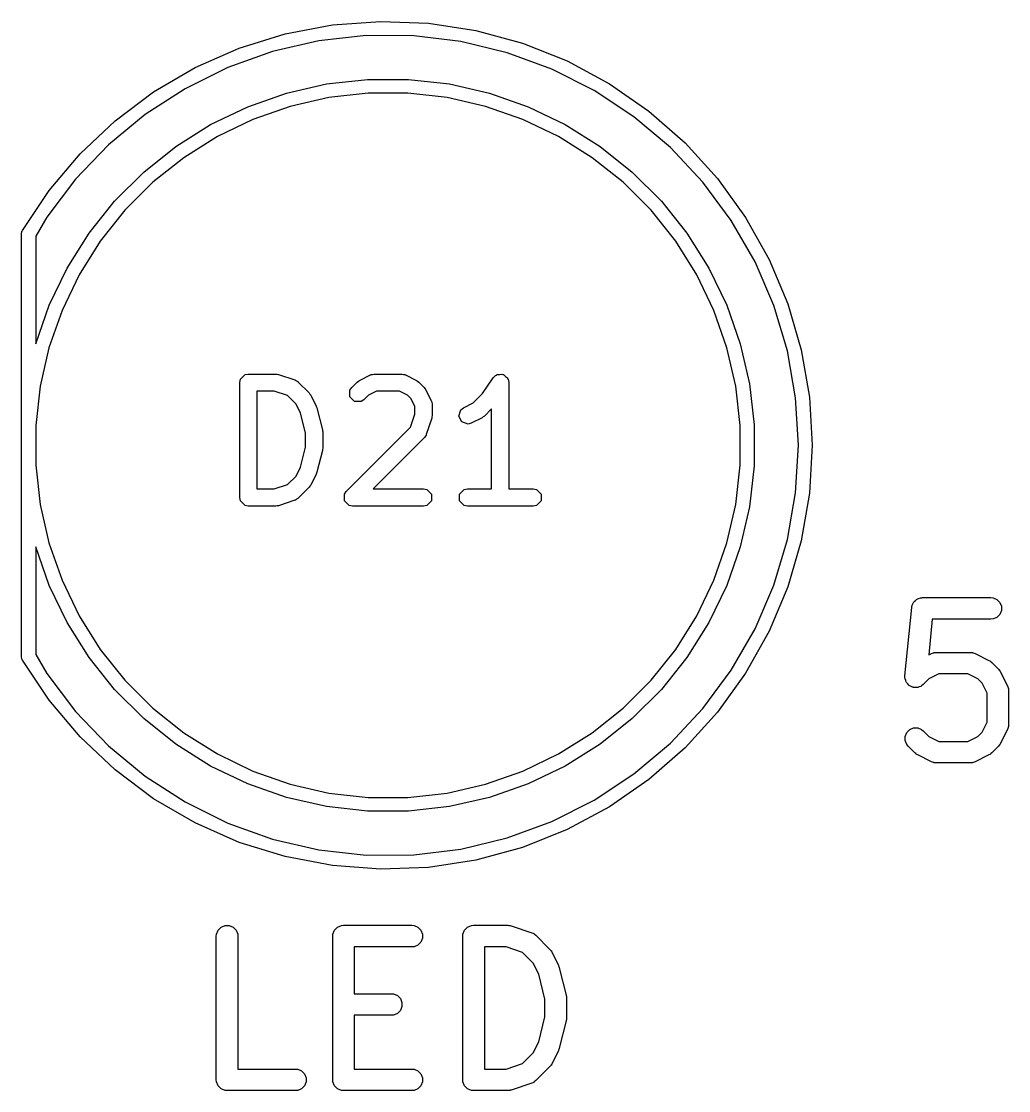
# Model space of a CAD drawing. Header units: millimetres. Extents: x 129 to 276, y -185 to -58.
# Drawn here: x 144.47 to 151.34, y -65.74 to -58.3 of the extents above; entities that cross this region are included whole.
import ezdxf

# ---------------------------------------------------------------- set-up
doc = ezdxf.new("R2010")
doc.units = ezdxf.units.MM
doc.layers.add('F.Fab', color=9, linetype='CONTINUOUS', true_color=0xafafaf)

msp = doc.modelspace()

# ---------------------------------------------------------------- linework, layer by layer
at = {"layer": 'F.Fab', "linetype": 'CONTINUOUS'}
for p, q in [((146.633294, -58.325456), (146.966959, -58.300477)), ((146.966959, -58.300477), (147.301306, -58.313443)), ((147.301306, -58.313443), (147.632034, -58.364187)), ((145.985117, -58.48748), (146.304604, -58.388059)), ((146.304604, -58.388059), (146.633294, -58.325456)), ((147.632034, -58.364187), (147.954888, -58.452057)), ((146.539002, -58.435982), (146.216523, -58.510569)), ((146.867946, -58.399222), (146.539002, -58.435982)), ((147.198934, -58.400783), (146.867946, -58.399222)), ((147.527517, -58.440644), (147.198934, -58.400783)), ((147.849277, -58.518269), (147.527517, -58.440644)), ((147.954888, -58.452057), (148.265716, -58.575922)), ((145.678945, -58.62244), (145.985117, -58.48748)), ((146.216523, -58.510569), (145.904846, -58.621981)), ((148.15989, -58.632615), (147.849277, -58.518269)), ((145.904846, -58.621981), (145.608158, -58.768719)), ((148.265716, -58.575922), (148.560517, -58.734189)), ((145.390024, -58.791204), (145.678945, -58.62244)), ((148.455181, -58.782144), (148.15989, -58.632615)), ((145.608158, -58.768719), (145.330449, -58.948811)), ((146.314069, -58.799661), (146.592859, -58.736029)), ((146.592859, -58.736029), (146.87702, -58.704012)), ((146.87702, -58.704012), (147.16298, -58.704012)), ((147.16298, -58.704012), (147.447141, -58.736029)), ((147.447141, -58.736029), (147.725931, -58.799661)), ((148.560517, -58.734189), (148.8355, -58.924821)), ((145.122073, -58.991599), (145.390024, -58.791204)), ((146.044157, -58.894107), (146.314069, -58.799661)), ((146.608963, -58.830811), (146.340684, -58.892043)), ((146.882411, -58.8), (146.608963, -58.830811)), ((147.157589, -58.8), (146.882411, -58.8)), ((147.431037, -58.830811), (147.157589, -58.8)), ((147.699316, -58.892043), (147.431037, -58.830811)), ((147.725931, -58.799661), (147.995843, -58.894107)), ((148.731179, -58.964848), (148.455181, -58.782144)), ((145.786517, -59.01818), (146.044157, -58.894107)), ((146.340684, -58.892043), (146.080948, -58.982929)), ((147.959052, -58.982929), (147.699316, -58.892043)), ((147.995843, -58.894107), (148.253483, -59.01818)), ((144.878538, -59.221049), (145.122073, -58.991599)), ((145.330449, -58.948811), (145.075452, -59.159836)), ((146.080948, -58.982929), (145.833022, -59.102324)), ((148.206978, -59.102324), (147.959052, -58.982929)), ((148.984175, -59.178268), (148.731179, -58.964848)), ((148.8355, -58.924821), (149.087127, -59.145366)), ((145.544388, -59.17032), (145.786517, -59.01818)), ((148.253483, -59.01818), (148.495612, -59.17032)), ((145.833022, -59.102324), (145.600022, -59.248728)), ((148.439978, -59.248728), (148.206978, -59.102324)), ((145.075452, -59.159836), (144.846593, -59.398958)), ((145.320816, -59.348612), (145.544388, -59.17032)), ((148.495612, -59.17032), (148.719184, -59.348612)), ((149.210768, -59.419538), (148.984175, -59.178268)), ((149.087127, -59.145366), (149.312161, -59.392986)), ((144.662553, -59.4766), (144.878538, -59.221049)), ((145.600022, -59.248728), (145.384879, -59.420299)), ((148.655121, -59.420299), (148.439978, -59.248728)), ((145.118612, -59.550816), (145.320816, -59.348612)), ((148.719184, -59.348612), (148.921388, -59.550816)), ((144.846593, -59.398958), (144.64695, -59.662962)), ((145.384879, -59.420299), (145.190299, -59.614879)), ((148.849701, -59.614879), (148.655121, -59.420299)), ((149.407912, -59.685414), (149.210768, -59.419538)), ((149.312161, -59.392986), (149.507706, -59.664497)), ((144.476897, -59.754966), (144.662553, -59.4766)), ((144.94032, -59.774388), (145.118612, -59.550816)), ((148.921388, -59.550816), (149.09968, -59.774388)), ((144.64695, -59.662962), (144.57, -59.793909)), ((145.190299, -59.614879), (145.018728, -59.830022)), ((149.021272, -59.830022), (148.849701, -59.614879)), ((149.572957, -59.97232), (149.407912, -59.685414)), ((149.507706, -59.664497), (149.671247, -59.956405)), ((144.47, -59.780306), (144.473806, -59.761172)), ((144.47, -62.719694), (144.47, -59.780306)), ((144.473806, -59.761172), (144.476014, -59.758963)), ((144.476014, -59.758963), (144.476897, -59.754966)), ((144.57, -59.793909), (144.57, -60.5431)), ((144.78818, -60.016517), (144.94032, -59.774388)), ((149.09968, -59.774388), (149.25182, -60.016517)), ((145.018728, -59.830022), (144.872324, -60.063022)), ((149.167676, -60.063022), (149.021272, -59.830022)), ((149.671247, -59.956405), (149.800681, -60.264955)), ((144.664107, -60.274157), (144.78818, -60.016517)), ((149.25182, -60.016517), (149.375893, -60.274157)), ((149.703684, -60.276402), (149.572957, -59.97232)), ((144.872324, -60.063022), (144.752929, -60.310948)), ((149.287071, -60.310948), (149.167676, -60.063022)), ((144.57, -60.5431), (144.664107, -60.274157)), ((144.752929, -60.310948), (144.662043, -60.570684)), ((149.377957, -60.570684), (149.287071, -60.310948)), ((149.375893, -60.274157), (149.470339, -60.544069)), ((149.798337, -60.593572), (149.703684, -60.276402)), ((149.800681, -60.264955), (149.894342, -60.586178)), ((149.470339, -60.544069), (149.533971, -60.822859)), ((144.662043, -60.570684), (144.600811, -60.838963)), ((149.439189, -60.838963), (149.377957, -60.570684)), ((149.855642, -60.919565), (149.798337, -60.593572)), ((149.894342, -60.586178), (149.951024, -60.91594)), ((145.993138, -60.790894), (146.02561, -60.758422)), ((146.02561, -60.758422), (146.048571, -60.753855)), ((146.048571, -60.753855), (146.239047, -60.753855)), ((146.239047, -60.753855), (146.24848, -60.755731)), ((146.24848, -60.755731), (146.258021, -60.756934)), ((146.258021, -60.756934), (146.372307, -60.795029)), ((146.821738, -60.798284), (146.897928, -60.760189)), ((146.897928, -60.760189), (146.900826, -60.759395)), ((146.900826, -60.759395), (146.9018, -60.758422)), ((146.9018, -60.758422), (146.911232, -60.756545)), ((146.911232, -60.756545), (146.920508, -60.754006)), ((146.920508, -60.754006), (146.921813, -60.754441)), ((146.921813, -60.754441), (146.924761, -60.753855)), ((146.924761, -60.753855), (147.115237, -60.753855)), ((147.115237, -60.753855), (147.118184, -60.754441)), ((147.118184, -60.754441), (147.11949, -60.754006)), ((147.11949, -60.754006), (147.128765, -60.756545)), ((147.128765, -60.756545), (147.138198, -60.758422)), ((147.138198, -60.758422), (147.139171, -60.759395)), ((147.139171, -60.759395), (147.14207, -60.760189)), ((147.14207, -60.760189), (147.218261, -60.798284)), ((147.751029, -60.780573), (147.767566, -60.764001)), ((147.767566, -60.764001), (147.773623, -60.762789)), ((147.773623, -60.762789), (147.777991, -60.758422)), ((147.777991, -60.758422), (147.795464, -60.758422)), ((147.795464, -60.758422), (147.812596, -60.754996)), ((147.812596, -60.754996), (147.817735, -60.758422)), ((147.817735, -60.758422), (147.823913, -60.758422)), ((147.823913, -60.758422), (147.836268, -60.770777)), ((147.836268, -60.770777), (147.850806, -60.780469)), ((144.600811, -60.838963), (144.57, -61.112411)), ((145.988571, -60.813855), (145.993138, -60.790894)), ((145.988571, -61.613855), (145.988571, -60.813855)), ((146.372307, -60.795029), (146.374917, -60.796517)), ((146.374917, -60.796517), (146.376294, -60.796517)), ((146.376294, -60.796517), (146.384283, -60.801855)), ((146.384283, -60.801855), (146.392645, -60.806622)), ((146.392645, -60.806622), (146.393261, -60.807855)), ((146.393261, -60.807855), (146.395759, -60.809524)), ((146.395759, -60.809524), (146.471949, -60.885714)), ((146.755042, -60.867083), (146.768049, -60.847618)), ((146.768049, -60.847618), (146.806145, -60.809523)), ((146.806145, -60.809523), (146.814141, -60.804179)), ((146.814141, -60.804179), (146.821738, -60.798284)), ((147.218261, -60.798284), (147.225866, -60.804186)), ((147.225866, -60.804186), (147.233854, -60.809524)), ((147.233854, -60.809524), (147.271949, -60.847618)), ((147.271949, -60.847618), (147.277291, -60.855612)), ((147.678132, -60.889916), (147.751029, -60.780573)), ((147.850806, -60.780469), (147.852017, -60.786526)), ((147.852017, -60.786526), (147.856385, -60.790894)), ((147.856385, -60.790894), (147.860952, -60.813855)), ((147.860952, -60.813855), (147.860952, -61.553855)), ((149.47, -61.112411), (149.439189, -60.838963)), ((149.533971, -60.822859), (149.565988, -61.10702)), ((146.22931, -60.873855), (146.108571, -60.873855)), ((146.108571, -60.873855), (146.108571, -61.553855)), ((146.320923, -60.904392), (146.22931, -60.873855)), ((146.380209, -60.963678), (146.320923, -60.904392)), ((146.471949, -60.885714), (146.477286, -60.893701)), ((146.477286, -60.893701), (146.483189, -60.901307)), ((146.483189, -60.901307), (146.521284, -60.977499)), ((146.755042, -60.913005), (146.755042, -60.867083)), ((146.787513, -60.945478), (146.755042, -60.913005)), ((146.884111, -60.901262), (146.852901, -60.932472)), ((146.938926, -60.873855), (146.884111, -60.901262)), ((147.101072, -60.873855), (146.938926, -60.873855)), ((147.155887, -60.901262), (147.101072, -60.873855)), ((147.18021, -60.925585), (147.155887, -60.901262)), ((147.207618, -60.9804), (147.18021, -60.925585)), ((147.277291, -60.855612), (147.283189, -60.863212)), ((147.283189, -60.863212), (147.321284, -60.939404)), ((147.613029, -60.955019), (147.678132, -60.889916)), ((149.87483, -61.25), (149.855642, -60.919565)), ((149.951024, -60.91594), (149.97, -61.25)), ((146.411008, -61.025276), (146.380209, -60.963678)), ((146.521284, -60.977499), (146.52302, -60.983838)), ((146.52302, -60.983838), (146.525826, -60.989779)), ((146.525826, -60.989779), (146.563923, -61.14216)), ((146.833435, -60.945478), (146.787513, -60.945478)), ((146.852901, -60.932472), (146.833435, -60.945478)), ((147.207618, -61.032689), (147.207618, -60.9804)), ((147.321284, -60.939404), (147.322077, -60.942301)), ((147.322077, -60.942301), (147.323051, -60.943275)), ((147.323051, -60.943275), (147.324927, -60.952709)), ((147.324927, -60.952709), (147.327467, -60.961983)), ((147.327467, -60.961983), (147.327031, -60.963288)), ((147.327031, -60.963288), (147.327618, -60.966236)), ((147.327618, -60.966236), (147.327618, -61.042426)), ((147.527053, -61.003113), (147.545547, -60.98876)), ((147.545547, -60.98876), (147.613029, -60.955019)), ((147.740952, -60.996802), (147.690998, -61.046757)), ((147.740952, -61.553855), (147.740952, -60.996802)), ((146.445714, -61.164096), (146.411008, -61.025276)), ((147.17708, -61.124301), (147.207618, -61.032689)), ((147.324539, -61.061399), (147.286444, -61.175686)), ((147.325741, -61.05186), (147.324539, -61.061399)), ((147.327618, -61.042426), (147.325741, -61.05186)), ((147.512531, -61.046679), (147.527053, -61.003113)), ((147.533067, -61.087753), (147.512531, -61.046679)), ((147.675404, -61.057997), (147.599213, -61.096092)), ((147.683003, -61.052099), (147.675404, -61.057997)), ((147.690998, -61.046757), (147.683003, -61.052099)), ((144.57, -61.112411), (144.57, -61.387589)), ((146.563923, -61.14216), (146.56428, -61.149504)), ((146.56428, -61.149504), (146.565714, -61.156712)), ((146.729954, -61.571429), (147.17708, -61.124301)), ((147.576633, -61.102275), (147.533067, -61.087753)), ((147.599213, -61.096092), (147.576633, -61.102275)), ((149.47, -61.387589), (149.47, -61.112411)), ((149.565988, -61.10702), (149.565988, -61.39298)), ((146.445714, -61.263613), (146.445714, -61.164096)), ((146.565714, -61.156712), (146.565714, -61.270998)), ((147.27195, -61.199138), (146.917232, -61.553855)), ((147.273619, -61.196639), (147.27195, -61.199138)), ((147.274851, -61.196024), (147.273619, -61.196639)), ((147.279614, -61.187666), (147.274851, -61.196024)), ((147.284956, -61.179673), (147.279614, -61.187666)), ((147.286444, -61.175686), (147.284956, -61.178296)), ((147.284956, -61.178296), (147.284956, -61.179673)), ((146.411008, -61.402432), (146.445714, -61.263613)), ((146.563923, -61.28555), (146.525826, -61.437931)), ((146.56428, -61.278205), (146.563923, -61.28555)), ((146.565714, -61.270998), (146.56428, -61.278205)), ((149.855642, -61.580435), (149.87483, -61.25)), ((149.97, -61.25), (149.951024, -61.58406)), ((144.57, -61.387589), (144.600811, -61.661037)), ((146.38021, -61.46403), (146.411008, -61.402432)), ((146.52302, -61.44387), (146.521284, -61.450212)), ((146.525826, -61.437931), (146.52302, -61.44387)), ((149.439189, -61.661037), (149.47, -61.387589)), ((149.565988, -61.39298), (149.533971, -61.677141)), ((146.22931, -61.553855), (146.320921, -61.523318)), ((146.320921, -61.523318), (146.38021, -61.46403)), ((146.521284, -61.450212), (146.483189, -61.526402)), ((146.108571, -61.553855), (146.22931, -61.553855)), ((146.47195, -61.541995), (146.39576, -61.618186)), ((146.477293, -61.533998), (146.47195, -61.541995)), ((146.483189, -61.526402), (146.477293, -61.533998)), ((146.716947, -61.590894), (146.729954, -61.571429)), ((146.716947, -61.636816), (146.716947, -61.590894)), ((146.917232, -61.553855), (147.267618, -61.553855)), ((147.267618, -61.553855), (147.290579, -61.558422)), ((147.290579, -61.558422), (147.323051, -61.590894)), ((147.323051, -61.590894), (147.323051, -61.636816)), ((147.516947, -61.590894), (147.549419, -61.558422)), ((147.516947, -61.636816), (147.516947, -61.590894)), ((147.549419, -61.558422), (147.57238, -61.553855)), ((147.57238, -61.553855), (147.740952, -61.553855)), ((147.860952, -61.553855), (148.029523, -61.553855)), ((148.029523, -61.553855), (148.052484, -61.558422)), ((148.052484, -61.558422), (148.084956, -61.590894)), ((148.084956, -61.590894), (148.084956, -61.636816)), ((149.798337, -61.906428), (149.855642, -61.580435)), ((149.951024, -61.58406), (149.894342, -61.913822)), ((144.600811, -61.661037), (144.662043, -61.929316)), ((145.993138, -61.636816), (145.988571, -61.613855)), ((146.02561, -61.669288), (145.993138, -61.636816)), ((146.048571, -61.673855), (146.02561, -61.669288)), ((146.24848, -61.671978), (146.239047, -61.673855)), ((146.258021, -61.670776), (146.24848, -61.671978)), ((146.372307, -61.632681), (146.258021, -61.670776)), ((146.374917, -61.631193), (146.372307, -61.632681)), ((146.376295, -61.631193), (146.374917, -61.631193)), ((146.38429, -61.62585), (146.376295, -61.631193)), ((146.392645, -61.621088), (146.38429, -61.62585)), ((146.393261, -61.619855), (146.392645, -61.621088)), ((146.39576, -61.618186), (146.393261, -61.619855)), ((146.749419, -61.669288), (146.716947, -61.636816)), ((146.77238, -61.673855), (146.749419, -61.669288)), ((147.290579, -61.669288), (147.267618, -61.673855)), ((147.323051, -61.636816), (147.290579, -61.669288)), ((147.549419, -61.669288), (147.516947, -61.636816)), ((147.57238, -61.673855), (147.549419, -61.669288)), ((148.052484, -61.669288), (148.029523, -61.673855)), ((148.084956, -61.636816), (148.052484, -61.669288)), ((149.377957, -61.929316), (149.439189, -61.661037)), ((146.239047, -61.673855), (146.048571, -61.673855)), ((147.267618, -61.673855), (146.77238, -61.673855)), ((148.029523, -61.673855), (147.57238, -61.673855)), ((149.533971, -61.677141), (149.470339, -61.955931)), ((144.664107, -62.225843), (144.57, -61.956899)), ((144.57, -61.956899), (144.57, -62.70609)), ((144.662043, -61.929316), (144.752929, -62.189052)), ((149.287071, -62.189052), (149.377957, -61.929316)), ((149.470339, -61.955931), (149.375893, -62.225843)), ((149.703684, -62.223598), (149.798337, -61.906428)), ((149.894342, -61.913822), (149.800681, -62.235045)), ((144.752929, -62.189052), (144.872324, -62.436978)), ((149.167676, -62.436978), (149.287071, -62.189052)), ((144.78818, -62.483483), (144.664107, -62.225843)), ((149.375893, -62.225843), (149.25182, -62.483483)), ((149.572957, -62.52768), (149.703684, -62.223598)), ((149.800681, -62.235045), (149.671247, -62.543595)), ((150.675735, -62.343151), (150.678406, -62.340479)), ((150.678406, -62.340479), (150.680191, -62.337153)), ((150.680191, -62.337153), (150.688673, -62.330212)), ((150.688673, -62.330212), (150.696427, -62.322459)), ((150.696427, -62.322459), (150.699915, -62.321013)), ((150.699915, -62.321013), (150.702839, -62.318622)), ((150.702839, -62.318622), (150.713336, -62.315454)), ((150.713336, -62.315454), (150.723463, -62.31126)), ((150.723463, -62.31126), (150.729068, -62.310707)), ((150.729068, -62.310707), (150.730855, -62.310169)), ((150.730855, -62.310169), (150.732683, -62.310351)), ((150.732683, -62.310351), (150.738095, -62.309819)), ((150.738095, -62.309819), (151.214285, -62.309819)), ((151.214285, -62.309819), (151.228917, -62.31126)), ((151.228917, -62.31126), (151.255953, -62.322459)), ((151.255953, -62.322459), (151.276645, -62.343151)), ((150.615848, -62.853546), (150.663467, -62.377356)), ((150.663467, -62.377356), (150.664536, -62.372023)), ((150.664536, -62.370187), (150.665249, -62.368464)), ((150.664536, -62.372023), (150.664536, -62.370187)), ((150.665249, -62.368464), (150.666357, -62.36294)), ((150.666357, -62.36294), (150.671539, -62.35328)), ((150.671539, -62.35328), (150.675735, -62.343151)), ((151.276645, -62.343151), (151.287844, -62.370187)), ((151.287844, -62.399451), (151.276645, -62.426487)), ((151.287844, -62.370187), (151.287844, -62.399451)), ((144.94032, -62.725612), (144.78818, -62.483483)), ((144.872324, -62.436978), (145.018728, -62.669978)), ((149.021272, -62.669978), (149.167676, -62.436978)), ((149.25182, -62.483483), (149.09968, -62.725612)), ((150.805969, -62.459819), (150.78115, -62.708009)), ((151.214285, -62.459819), (150.805969, -62.459819)), ((151.228917, -62.458378), (151.214285, -62.459819)), ((151.255953, -62.447179), (151.228917, -62.458378)), ((151.276645, -62.426487), (151.255953, -62.447179)), ((149.407912, -62.814586), (149.572957, -62.52768)), ((149.671247, -62.543595), (149.507706, -62.835503)), ((144.57, -62.70609), (144.64695, -62.837038)), ((145.018728, -62.669978), (145.190299, -62.885121)), ((148.849701, -62.885121), (149.021272, -62.669978)), ((150.78115, -62.708009), (150.799792, -62.698689)), ((150.799792, -62.698689), (150.813523, -62.693434)), ((150.813523, -62.693434), (150.816212, -62.693242)), ((150.816212, -62.693242), (150.818701, -62.692212)), ((150.818701, -62.692212), (150.833333, -62.690771)), ((150.833333, -62.690771), (151.071428, -62.690771)), ((151.071428, -62.690771), (151.08606, -62.692212)), ((151.08606, -62.692212), (151.088549, -62.693243)), ((151.088549, -62.693243), (151.091237, -62.693434)), ((151.091237, -62.693434), (151.104969, -62.698689)), ((151.104969, -62.698689), (151.200207, -62.746308)), ((144.473806, -62.738828), (144.47, -62.719694)), ((144.476014, -62.741036), (144.473806, -62.738828)), ((144.476897, -62.745034), (144.476014, -62.741036)), ((144.662553, -63.0234), (144.476897, -62.745034)), ((145.118612, -62.949184), (144.94032, -62.725612)), ((149.09968, -62.725612), (148.921388, -62.949184)), ((151.200207, -62.746308), (151.206506, -62.750272)), ((151.206506, -62.750272), (151.208334, -62.75103)), ((151.208334, -62.75103), (151.21039, -62.752718)), ((151.21039, -62.752718), (151.21265, -62.75414)), ((151.21265, -62.75414), (151.213949, -62.755638)), ((151.213949, -62.755638), (151.219699, -62.760357)), ((151.219699, -62.760357), (151.267318, -62.807976)), ((144.64695, -62.837038), (144.846593, -63.101042)), ((149.210768, -63.080462), (149.407912, -62.814586)), ((149.507706, -62.835503), (149.312161, -63.107014)), ((150.615826, -62.868249), (150.615848, -62.853546)), ((150.851038, -62.840771), (150.782522, -62.875029)), ((151.053723, -62.840771), (150.851038, -62.840771)), ((151.122239, -62.875029), (151.053723, -62.840771)), ((151.267318, -62.807976), (151.272036, -62.813725)), ((151.272036, -62.813725), (151.273535, -62.815025)), ((151.273535, -62.815025), (151.274956, -62.817284)), ((151.274956, -62.817284), (151.276645, -62.819341)), ((151.276645, -62.819341), (151.277402, -62.821168)), ((151.277402, -62.821168), (151.281367, -62.827468)), ((151.281367, -62.827468), (151.328986, -62.922706)), ((145.190299, -62.885121), (145.384879, -63.079701)), ((148.655121, -63.079701), (148.849701, -62.885121)), ((150.616917, -62.871864), (150.615826, -62.868249)), ((150.616917, -62.87564), (150.616917, -62.871864)), ((150.621111, -62.885765), (150.616917, -62.87564)), ((150.624279, -62.896265), (150.621111, -62.885765)), ((150.62667, -62.899188), (150.624279, -62.896265)), ((150.628116, -62.902677), (150.62667, -62.899188)), ((150.635869, -62.91043), (150.628116, -62.902677)), ((150.64281, -62.918913), (150.635869, -62.91043)), ((150.646136, -62.920697), (150.64281, -62.918913)), ((150.648808, -62.923369), (150.646136, -62.920697)), ((150.658935, -62.927564), (150.648808, -62.923369)), ((150.668597, -62.932747), (150.658935, -62.927564)), ((150.672356, -62.933122), (150.668597, -62.932747)), ((150.675845, -62.934568), (150.672356, -62.933122)), ((150.686806, -62.934568), (150.675845, -62.934568)), ((150.697716, -62.935659), (150.686806, -62.934568)), ((150.701332, -62.934568), (150.697716, -62.935659)), ((150.705107, -62.934568), (150.701332, -62.934568)), ((150.715232, -62.930373), (150.705107, -62.934568)), ((150.725732, -62.927206), (150.715232, -62.930373)), ((150.728655, -62.924814), (150.725732, -62.927206)), ((150.732144, -62.923369), (150.728655, -62.924814)), ((150.743509, -62.914042), (150.732144, -62.923369)), ((150.782522, -62.875029), (150.743509, -62.914042)), ((151.152646, -62.905436), (151.122239, -62.875029)), ((151.186904, -62.973952), (151.152646, -62.905436)), ((151.328986, -62.922706), (151.334241, -62.936437)), ((151.334241, -62.936437), (151.334432, -62.939126)), ((145.320816, -63.151388), (145.118612, -62.949184)), ((148.921388, -62.949184), (148.719184, -63.151388)), ((151.186904, -63.176637), (151.186904, -62.973952)), ((151.334432, -62.939126), (151.335463, -62.941615)), ((151.335463, -62.941615), (151.336904, -62.956247)), ((151.336904, -62.956247), (151.336904, -63.194342)), ((144.878538, -63.278951), (144.662553, -63.0234)), ((145.384879, -63.079701), (145.600022, -63.251272)), ((148.439978, -63.251272), (148.655121, -63.079701)), ((148.984175, -63.321732), (149.210768, -63.080462)), ((144.846593, -63.101042), (145.075452, -63.340164)), ((145.544388, -63.32968), (145.320816, -63.151388)), ((148.719184, -63.151388), (148.495612, -63.32968)), ((149.312161, -63.107014), (149.087127, -63.354634)), ((150.628116, -63.247912), (150.648809, -63.227219)), ((150.648809, -63.227219), (150.675845, -63.216021)), ((150.675845, -63.216021), (150.705108, -63.216021)), ((150.705108, -63.216021), (150.732144, -63.22722)), ((150.732144, -63.22722), (150.74351, -63.236548)), ((151.152645, -63.245153), (151.186904, -63.176637)), ((151.328986, -63.227883), (151.281367, -63.323121)), ((151.334241, -63.214152), (151.328986, -63.227883)), ((151.334432, -63.211462), (151.334241, -63.214152)), ((151.335463, -63.208974), (151.334432, -63.211462)), ((151.336904, -63.194342), (151.335463, -63.208974)), ((145.122073, -63.508401), (144.878538, -63.278951)), ((145.600022, -63.251272), (145.833022, -63.397676)), ((148.206978, -63.397676), (148.439978, -63.251272)), ((150.616917, -63.274948), (150.628116, -63.247912)), ((150.616917, -63.304211), (150.616917, -63.274948)), ((150.628115, -63.331247), (150.616917, -63.304211)), ((150.74351, -63.236548), (150.782522, -63.275561)), ((150.782522, -63.275561), (150.851038, -63.309819)), ((151.053723, -63.309819), (151.122238, -63.275561)), ((151.122238, -63.275561), (151.152645, -63.245153)), ((145.075452, -63.340164), (145.330449, -63.551189)), ((145.786517, -63.48182), (145.544388, -63.32968)), ((148.495612, -63.32968), (148.253483, -63.48182)), ((148.731179, -63.535152), (148.984175, -63.321732)), ((149.087127, -63.354634), (148.8355, -63.575179)), ((150.637442, -63.342612), (150.628115, -63.331247)), ((150.685061, -63.390232), (150.637442, -63.342612)), ((150.851038, -63.309819), (151.053723, -63.309819)), ((151.267318, -63.342613), (151.2197, -63.390232)), ((151.272036, -63.336863), (151.267318, -63.342613)), ((151.273535, -63.335564), (151.272036, -63.336863)), ((151.274956, -63.333305), (151.273535, -63.335564)), ((151.276646, -63.331247), (151.274956, -63.333305)), ((151.277403, -63.329417), (151.276646, -63.331247)), ((151.281367, -63.323121), (151.277403, -63.329417)), ((145.833022, -63.397676), (146.080948, -63.517071)), ((147.959052, -63.517071), (148.206978, -63.397676)), ((150.69081, -63.39495), (150.685061, -63.390232)), ((150.692111, -63.39645), (150.69081, -63.39495)), ((150.69437, -63.397872), (150.692111, -63.39645)), ((150.696427, -63.39956), (150.69437, -63.397872)), ((150.698254, -63.400317), (150.696427, -63.39956)), ((150.704554, -63.404282), (150.698254, -63.400317)), ((150.799792, -63.451901), (150.704554, -63.404282)), ((150.813523, -63.457156), (150.799792, -63.451901)), ((150.816212, -63.457347), (150.813523, -63.457156)), ((150.818701, -63.458378), (150.816212, -63.457347)), ((151.088549, -63.457346), (151.08606, -63.458378)), ((151.091237, -63.457156), (151.088549, -63.457346)), ((151.104969, -63.451901), (151.091237, -63.457156)), ((151.200207, -63.404282), (151.104969, -63.451901)), ((151.206506, -63.400317), (151.200207, -63.404282)), ((151.208334, -63.39956), (151.206506, -63.400317)), ((151.21039, -63.397872), (151.208334, -63.39956)), ((151.21265, -63.39645), (151.21039, -63.397872)), ((151.21395, -63.39495), (151.21265, -63.39645)), ((151.2197, -63.390232), (151.21395, -63.39495)), ((145.390024, -63.708796), (145.122073, -63.508401)), ((146.044157, -63.605893), (145.786517, -63.48182)), ((146.080948, -63.517071), (146.340684, -63.607957)), ((147.699316, -63.607957), (147.959052, -63.517071)), ((148.253483, -63.48182), (147.995843, -63.605893)), ((150.833333, -63.459819), (150.818701, -63.458378)), ((151.071428, -63.459819), (150.833333, -63.459819)), ((151.08606, -63.458378), (151.071428, -63.459819)), ((145.330449, -63.551189), (145.608158, -63.731281)), ((146.314069, -63.700339), (146.044157, -63.605893)), ((147.995843, -63.605893), (147.725931, -63.700339)), ((148.455181, -63.717856), (148.731179, -63.535152)), ((148.8355, -63.575179), (148.560517, -63.765811)), ((146.340684, -63.607957), (146.608963, -63.669189)), ((146.608963, -63.669189), (146.882411, -63.7)), ((147.157589, -63.7), (147.431037, -63.669189)), ((147.431037, -63.669189), (147.699316, -63.607957)), ((145.678945, -63.87756), (145.390024, -63.708796)), ((145.608158, -63.731281), (145.904846, -63.878019)), ((146.592859, -63.763971), (146.314069, -63.700339)), ((146.882411, -63.7), (147.157589, -63.7)), ((147.725931, -63.700339), (147.447141, -63.763971)), ((148.15989, -63.867385), (148.455181, -63.717856)), ((146.87702, -63.795988), (146.592859, -63.763971)), ((147.16298, -63.795988), (146.87702, -63.795988)), ((147.447141, -63.763971), (147.16298, -63.795988)), ((148.560517, -63.765811), (148.265716, -63.924078)), ((145.985117, -64.01252), (145.678945, -63.87756)), ((145.904846, -63.878019), (146.216523, -63.989431)), ((147.849277, -63.981731), (148.15989, -63.867385)), ((148.265716, -63.924078), (147.954888, -64.047943)), ((146.304604, -64.111941), (145.985117, -64.01252)), ((146.216523, -63.989431), (146.539002, -64.064018)), ((147.527517, -64.059356), (147.849277, -63.981731)), ((147.954888, -64.047943), (147.632034, -64.135813)), ((146.633294, -64.174544), (146.304604, -64.111941)), ((146.539002, -64.064018), (146.867946, -64.100778)), ((146.867946, -64.100778), (147.198934, -64.099217)), ((147.198934, -64.099217), (147.527517, -64.059356)), ((146.966959, -64.199523), (146.633294, -64.174544)), ((147.301306, -64.186557), (146.966959, -64.199523)), ((147.632034, -64.135813), (147.301306, -64.186557)), ((145.827393, -64.650187), (145.838592, -64.623151)), ((145.838592, -64.623151), (145.859284, -64.602459)), ((145.859284, -64.602459), (145.88632, -64.59126)), ((145.88632, -64.59126), (145.915584, -64.59126)), ((145.915584, -64.59126), (145.94262, -64.602459)), ((145.94262, -64.602459), (145.963312, -64.623151)), ((145.963312, -64.623151), (145.974511, -64.650187)), ((146.636917, -64.650187), (146.648116, -64.623151)), ((146.648116, -64.623151), (146.668808, -64.602459)), ((146.668808, -64.602459), (146.695844, -64.59126)), ((146.695844, -64.59126), (146.710476, -64.589819)), ((146.710476, -64.589819), (147.186666, -64.589819)), ((147.186666, -64.589819), (147.201298, -64.59126)), ((147.201298, -64.59126), (147.228334, -64.602459)), ((147.228334, -64.602459), (147.249026, -64.623151)), ((147.249026, -64.623151), (147.260225, -64.650187)), ((147.541679, -64.650187), (147.552878, -64.623151)), ((147.552878, -64.623151), (147.57357, -64.602459)), ((147.57357, -64.602459), (147.600606, -64.59126)), ((147.600606, -64.59126), (147.615238, -64.589819)), ((147.615238, -64.589819), (147.853333, -64.589819)), ((147.853333, -64.589819), (147.860738, -64.590548)), ((147.860738, -64.590548), (147.862713, -64.590408)), ((147.862713, -64.590408), (147.86531, -64.590998)), ((147.86531, -64.590998), (147.867965, -64.59126)), ((147.867965, -64.59126), (147.869796, -64.592018)), ((147.869796, -64.592018), (147.87705, -64.593668)), ((147.87705, -64.593668), (148.019907, -64.641287)), ((148.019907, -64.641287), (148.033332, -64.647281)), ((148.033332, -64.647281), (148.035367, -64.649046)), ((145.825952, -64.664819), (145.827393, -64.650187)), ((145.825952, -65.664819), (145.825952, -64.664819)), ((145.974511, -64.650187), (145.975952, -64.664819)), ((145.975952, -64.664819), (145.975952, -65.589819)), ((146.635476, -64.664819), (146.636917, -64.650187)), ((146.635476, -65.664819), (146.635476, -64.664819)), ((147.249026, -64.706487), (147.228334, -64.727179)), ((147.260225, -64.679451), (147.249026, -64.706487)), ((147.260225, -64.650187), (147.260225, -64.679451)), ((147.540238, -64.664819), (147.541679, -64.650187)), ((147.540238, -65.664819), (147.540238, -64.664819)), ((148.035367, -64.649046), (148.037858, -64.650078)), ((148.037858, -64.650078), (148.049223, -64.659405)), ((148.049223, -64.659405), (148.144461, -64.754643)), ((147.186666, -64.739819), (146.785476, -64.739819)), ((146.785476, -64.739819), (146.785476, -65.066009)), ((147.201298, -64.738378), (147.186666, -64.739819)), ((147.228334, -64.727179), (147.201298, -64.738378)), ((147.841163, -64.739819), (147.690238, -64.739819)), ((147.690238, -64.739819), (147.690238, -65.589819)), ((147.955676, -64.77799), (147.841163, -64.739819)), ((148.029789, -64.852103), (147.955676, -64.77799)), ((148.144461, -64.754643), (148.149181, -64.760393)), ((148.149181, -64.760393), (148.150678, -64.761692)), ((148.150678, -64.761692), (148.152097, -64.763946)), ((148.152097, -64.763946), (148.153789, -64.766008)), ((148.153789, -64.766008), (148.154547, -64.76784)), ((148.154547, -64.76784), (148.15851, -64.774135)), ((148.15851, -64.774135), (148.206129, -64.869373)), ((148.068282, -64.92909), (148.029789, -64.852103)), ((148.206129, -64.869373), (148.206538, -64.870442)), ((148.206538, -64.870442), (148.206861, -64.870878)), ((148.206861, -64.870878), (148.209053, -64.877014)), ((148.111666, -65.102624), (148.068282, -64.92909)), ((148.209053, -64.877014), (148.211384, -64.883104)), ((148.211384, -64.883104), (148.211422, -64.883644)), ((148.211422, -64.883644), (148.211808, -64.884724)), ((148.211808, -64.884724), (148.259427, -65.0752)), ((146.785476, -65.066009), (147.043809, -65.066009)), ((147.043809, -65.066009), (147.058441, -65.06745)), ((147.058441, -65.06745), (147.085477, -65.078649)), ((147.085477, -65.078649), (147.106169, -65.099341)), ((148.259427, -65.0752), (148.259802, -65.077736)), ((148.259802, -65.077736), (148.260225, -65.078758)), ((148.260225, -65.078758), (148.260767, -65.08427)), ((148.260767, -65.08427), (148.261577, -65.089744)), ((148.261577, -65.089744), (148.261414, -65.090836)), ((148.261414, -65.090836), (148.261666, -65.09339)), ((148.261666, -65.09339), (148.261666, -65.236247)), ((147.106169, -65.099341), (147.117368, -65.126377)), ((147.117368, -65.155641), (147.106169, -65.182677)), ((147.117368, -65.126377), (147.117368, -65.155641)), ((148.111666, -65.227013), (148.111666, -65.102624)), ((147.043809, -65.216009), (146.785476, -65.216009)), ((146.785476, -65.216009), (146.785476, -65.589819)), ((147.058441, -65.214568), (147.043809, -65.216009)), ((147.085477, -65.203369), (147.058441, -65.214568)), ((147.106169, -65.182677), (147.085477, -65.203369)), ((148.068282, -65.400547), (148.111666, -65.227013)), ((148.261577, -65.239893), (148.260767, -65.245366)), ((148.261666, -65.236247), (148.261414, -65.2388)), ((148.261414, -65.2388), (148.261577, -65.239893)), ((148.259427, -65.254437), (148.211808, -65.444913)), ((148.259802, -65.2519), (148.259427, -65.254437)), ((148.260225, -65.250879), (148.259802, -65.2519)), ((148.260767, -65.245366), (148.260225, -65.250879)), ((148.029788, -65.477534), (148.068282, -65.400547)), ((148.206129, -65.460264), (148.15851, -65.555502)), ((148.206538, -65.459194), (148.206129, -65.460264)), ((148.206861, -65.458759), (148.206538, -65.459194)), ((148.209053, -65.452622), (148.206861, -65.458759)), ((148.211384, -65.446533), (148.209053, -65.452622)), ((148.211422, -65.445992), (148.211384, -65.446533)), ((148.211808, -65.444913), (148.211422, -65.445992)), ((147.955676, -65.551647), (148.029788, -65.477534)), ((145.975952, -65.589819), (146.377142, -65.589819)), ((146.377142, -65.589819), (146.391774, -65.59126)), ((146.391774, -65.59126), (146.41881, -65.602459)), ((146.41881, -65.602459), (146.439502, -65.623151)), ((146.785476, -65.589819), (147.186666, -65.589819)), ((147.186666, -65.589819), (147.201298, -65.59126)), ((147.201298, -65.59126), (147.228334, -65.602459)), ((147.228334, -65.602459), (147.249026, -65.623151)), ((147.690238, -65.589819), (147.841163, -65.589819)), ((147.841163, -65.589819), (147.955676, -65.551647)), ((148.144462, -65.574993), (148.049223, -65.670233)), ((148.149179, -65.569244), (148.144462, -65.574993)), ((148.150678, -65.567945), (148.149179, -65.569244)), ((148.152099, -65.565686), (148.150678, -65.567945)), ((148.153789, -65.563628), (148.152099, -65.565686)), ((148.154546, -65.561798), (148.153789, -65.563628)), ((148.15851, -65.555502), (148.154546, -65.561798)), ((145.827393, -65.679451), (145.825952, -65.664819)), ((145.838592, -65.706487), (145.827393, -65.679451)), ((146.439502, -65.623151), (146.450701, -65.650187)), ((146.450701, -65.679451), (146.439502, -65.706487)), ((146.450701, -65.650187), (146.450701, -65.679451)), ((146.636917, -65.679451), (146.635476, -65.664819)), ((146.648116, -65.706487), (146.636917, -65.679451)), ((147.249026, -65.623151), (147.260225, -65.650187)), ((147.260225, -65.679451), (147.249026, -65.706487)), ((147.260225, -65.650187), (147.260225, -65.679451)), ((147.541679, -65.679451), (147.540238, -65.664819)), ((147.552878, -65.706487), (147.541679, -65.679451)), ((148.019907, -65.688351), (147.87705, -65.73597)), ((148.033332, -65.682357), (148.019907, -65.688351)), ((148.035367, -65.680591), (148.033332, -65.682357)), ((148.037858, -65.67956), (148.035367, -65.680591)), ((148.049223, -65.670233), (148.037858, -65.67956)), ((145.859284, -65.727179), (145.838592, -65.706487)), ((145.88632, -65.738378), (145.859284, -65.727179)), ((145.900952, -65.739819), (145.88632, -65.738378)), ((146.377142, -65.739819), (145.900952, -65.739819)), ((146.391774, -65.738378), (146.377142, -65.739819)), ((146.41881, -65.727179), (146.391774, -65.738378)), ((146.439502, -65.706487), (146.41881, -65.727179)), ((146.668808, -65.727179), (146.648116, -65.706487)), ((146.695844, -65.738378), (146.668808, -65.727179)), ((146.710476, -65.739819), (146.695844, -65.738378)), ((147.186666, -65.739819), (146.710476, -65.739819)), ((147.201298, -65.738378), (147.186666, -65.739819)), ((147.228334, -65.727179), (147.201298, -65.738378)), ((147.249026, -65.706487), (147.228334, -65.727179)), ((147.57357, -65.727179), (147.552878, -65.706487)), ((147.600606, -65.738378), (147.57357, -65.727179)), ((147.615238, -65.739819), (147.600606, -65.738378)), ((147.853333, -65.739819), (147.615238, -65.739819)), ((147.860738, -65.739089), (147.853333, -65.739819)), ((147.862713, -65.73923), (147.860738, -65.739089)), ((147.86531, -65.738639), (147.862713, -65.73923)), ((147.867965, -65.738378), (147.86531, -65.738639)), ((147.869796, -65.737619), (147.867965, -65.738378)), ((147.87705, -65.73597), (147.869796, -65.737619))]:
    msp.add_line(p, q, dxfattribs=at)

doc.saveas('drawing.dxf')
